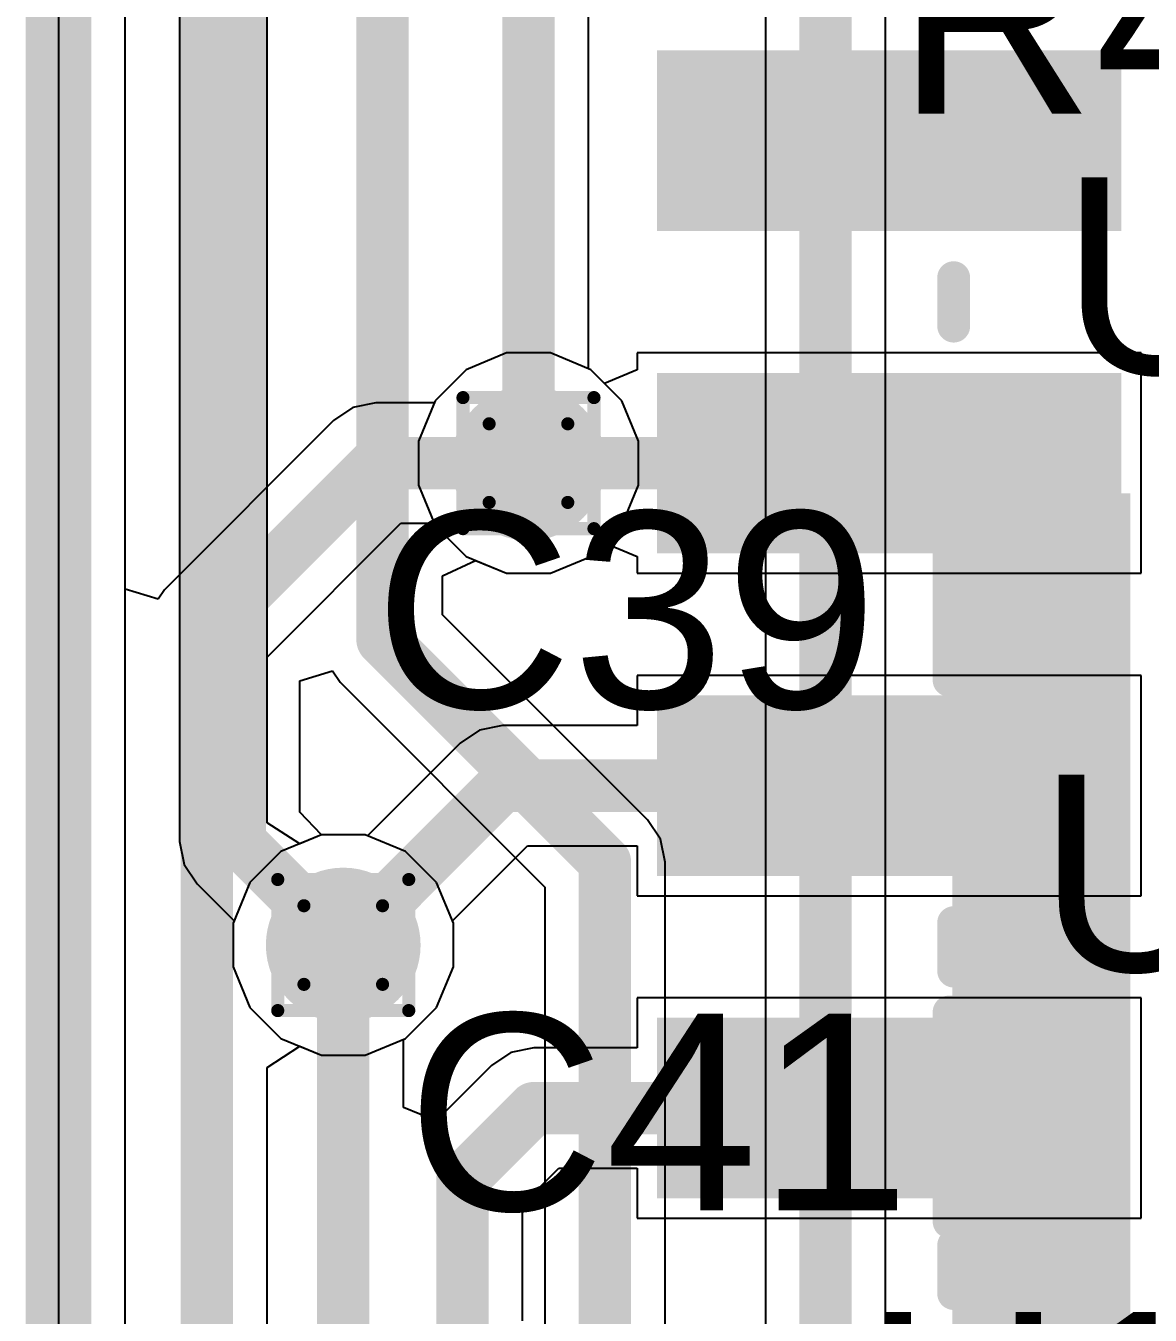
# Model space of a CAD drawing. Header units: inches. Extents: x -22 to 5433, y -13 to 5447.
# Drawn here: x 58.434 to 62.794, y 15.38 to 20.378 of the extents above; entities that cross this region are included whole.
import ezdxf

# ---------------------------------------------------------------- set-up
doc = ezdxf.new("R2010")
doc.units = ezdxf.units.IN
for name, color, linetype in [('Board_outline', 216, 'Continuous'), ('Bottom Layer', 5, 'Continuous'), ('Bottom Overlay', 54, 'Continuous'), ('Bottom Paste', 16, 'Continuous'), ('Bottom Solder', 6, 'Continuous'), ('Dimensions', 6, 'Continuous'), ('Drill Drawing', 1, 'Continuous'), ('Ground', 16, 'Continuous'), ('Multi-Layer', 9, 'Continuous'), ('Power', 76, 'Continuous'), ('Top Layer', 1, 'Continuous'), ('Top Overlay', 2, 'Continuous'), ('Top Paste', 8, 'Continuous'), ('Top Solder', 216, 'Continuous'), ('Via Holes', 16, 'Continuous')]:
    doc.layers.add(name, color=color, linetype=linetype)
doc.styles.add('Arial', font='', dxfattribs={"height": 0.2})
doc.styles.get('Arial').set_extended_font_data('Arial')

msp = doc.modelspace()

# ---------------------------------------------------------------- hatches: boundary and pattern name
at = {"layer": 'Bottom Layer'}
for points in [[(62.6316, 20.2328), (62.6316, 19.6328), (60.9316, 19.6328), (60.9316, 20.2328)], [(62.6316, 18.9828), (62.6316, 18.3828), (60.9316, 18.3828), (60.9316, 18.9828)], [(62.6316, 17.7326), (62.6316, 17.1326), (60.9316, 17.1326), (60.9316, 17.7326)], [(62.6316, 16.4827), (62.6316, 15.8827), (60.9316, 15.8827), (60.9316, 16.4827)]]:
    msp.add_hatch(color=5, dxfattribs=at).paths.add_polyline_path(points)
h = msp.add_hatch(color=5, dxfattribs=at)
edge = h.paths.add_edge_path()
edge.add_arc((60.3828, 18.6828), 0.3, 0, 360)
h = msp.add_hatch(color=5, dxfattribs=at)
edge = h.paths.add_edge_path()
edge.add_arc((59.6646, 16.8148), 0.3, 0, 360)
at = {"layer": 'Bottom Paste'}
for points in [[(62.6316, 20.2328), (62.6316, 19.6328), (60.9316, 19.6328), (60.9316, 20.2328)], [(62.6316, 18.9828), (62.6316, 18.3828), (60.9316, 18.3828), (60.9316, 18.9828)], [(62.6316, 17.7326), (62.6316, 17.1326), (60.9316, 17.1326), (60.9316, 17.7326)], [(62.6316, 16.4827), (62.6316, 15.8827), (60.9316, 15.8827), (60.9316, 16.4827)]]:
    msp.add_hatch(color=16, dxfattribs=at).paths.add_polyline_path(points)
at = {"layer": 'Bottom Solder'}
for points in [[(62.6816, 20.2828), (62.6816, 19.5828), (60.8816, 19.5828), (60.8816, 20.2828)], [(62.6816, 19.0328), (62.6816, 18.3328), (60.8816, 18.3328), (60.8816, 19.0328)], [(62.6816, 17.7827), (62.6816, 17.0826), (60.8816, 17.0826), (60.8816, 17.7827)], [(62.6816, 16.5327), (62.6816, 15.8327), (60.8816, 15.8327), (60.8816, 16.5327)]]:
    msp.add_hatch(color=6, dxfattribs=at).paths.add_polyline_path(points)
at = {"layer": 'Ground'}
h = msp.add_hatch(color=16, dxfattribs=at)
edge = h.paths.add_edge_path()
edge.add_arc((60.3828, 18.6828), 0.3, 0, 360)
h = msp.add_hatch(color=16, dxfattribs=at)
edge = h.paths.add_edge_path()
edge.add_arc((59.6646, 16.8148), 0.3, 0, 360)
at = {"layer": 'Power'}
h = msp.add_hatch(color=76, dxfattribs=at)
edge = h.paths.add_edge_path()
edge.add_arc((60.3828, 18.6828), 0.3, 0, 360)
h = msp.add_hatch(color=76, dxfattribs=at)
edge = h.paths.add_edge_path()
edge.add_arc((59.6646, 16.8148), 0.3, 0, 360)
at = {"layer": 'Top Layer'}
h = msp.add_hatch(color=1, dxfattribs=at)
edge = h.paths.add_edge_path()
edge.add_arc((60.3828, 18.6828), 0.3, 0, 360)
for points in [[(62.7172, 18.5651), (62.0264, 18.5651), (62.0264, 11.6341), (62.7172, 11.6341)], [(62.5598, 18.5651), (62.5598, 17.9301), (62.1026, 17.9301), (62.1026, 18.5651)], [(62.5598, 16.4664), (62.5598, 15.8314), (62.1026, 15.8314), (62.1026, 16.4664)]]:
    msp.add_hatch(color=1, dxfattribs=at).paths.add_polyline_path(points)
h = msp.add_hatch(color=1, dxfattribs=at)
edge = h.paths.add_edge_path()
edge.add_arc((59.6646, 16.8148), 0.3, 0, 360)
at = {"layer": 'Top Paste'}
for points in [[(62.5598, 18.5651), (62.5598, 17.9301), (62.1026, 17.9301), (62.1026, 18.5651)], [(62.5598, 16.4664), (62.5598, 15.8314), (62.1026, 15.8314), (62.1026, 16.4664)]]:
    msp.add_hatch(color=8, dxfattribs=at).paths.add_polyline_path(points)
at = {"layer": 'Top Solder'}
for points in [[(62.6198, 18.6251), (62.6198, 17.8701), (62.0426, 17.8701), (62.0426, 18.6251)], [(62.6198, 16.5264), (62.6198, 15.7714), (62.0426, 15.7714), (62.0426, 16.5264)]]:
    msp.add_hatch(color=216, dxfattribs=at).paths.add_polyline_path(points)
at = {"layer": 'Via Holes'}
h = msp.add_hatch(color=7, dxfattribs=at)
edge = h.paths.add_edge_path()
edge.add_arc((60.3828, 18.6828), 0.15, 0, 360)
h = msp.add_hatch(color=7, dxfattribs=at)
edge = h.paths.add_edge_path()
edge.add_arc((59.6646, 16.8148), 0.15, 0, 360)

# ---------------------------------------------------------------- linework, layer by layer
at = {"layer": 'Board_outline'}
for points in [[(58.5606, 10.0066, 0.254, 0.254, 0), (58.5606, 20.9834, 0.254, 0.254, 0)], [(58.5606, 15.495, 0.127, 0.127, 0), (58.5881, 15.5225, 0.127, 0.127, 0)]]:
    msp.add_lwpolyline(points, format="xyseb", dxfattribs=at)
for points in [[(58.5289, 15.495, 0.0635, 0.0635, 1), (58.5924, 15.495, 0.0635, 0.0635, 1)], [(58.5564, 15.5225, 0.0635, 0.0635, 1), (58.6199, 15.5225, 0.0635, 0.0635, 1)]]:
    msp.add_lwpolyline(points, format="xyseb", close=True, dxfattribs=at)
at = {"layer": 'Bottom Layer'}
for p, q in [((58.8196, 18.1938), (58.8196, 20.9834)), ((60.2978, 19.1098), (60.1409, 19.0448)), ((60.4677, 19.1098), (60.2978, 19.1098)), ((60.6247, 19.0448), (60.4677, 19.1098)), ((62.7586, 19.1098), (60.8046, 19.1098)), ((60.8046, 19.1098), (60.8046, 19.0445)), ((62.7586, 18.2558), (62.7586, 19.1098)), ((60.1409, 19.0448), (60.0208, 18.9247)), ((60.6776, 18.9919), (60.6247, 19.0448)), ((60.8046, 19.0445), (60.6776, 18.9919)), ((59.7024, 18.8982), (59.6268, 18.8476)), ((59.7916, 18.9159), (59.7024, 18.8982)), ((60.0171, 18.9159), (59.7916, 18.9159)), ((60.0208, 18.9247), (60.0171, 18.9159)), ((59.6268, 18.8476), (58.9712, 18.192)), ((59.3691, 17.9307), (59.8881, 18.4498)), ((59.8881, 18.4498), (60.0171, 18.4498)), ((60.0171, 18.4498), (60.0208, 18.441)), ((60.0208, 18.441), (60.1409, 18.3208)), ((60.6247, 18.3208), (60.6776, 18.3738)), ((60.6776, 18.3738), (60.8046, 18.3212)), ((60.1409, 18.3208), (60.2978, 18.2558)), ((60.4677, 18.2558), (60.6247, 18.3208)), ((60.8046, 18.3212), (60.8046, 18.2558)), ((60.2978, 18.2558), (60.4677, 18.2558)), ((60.8046, 18.2558), (62.7586, 18.2558)), ((58.9466, 18.1553), (58.8196, 18.1938)), ((58.9712, 18.192), (58.9466, 18.1553)), ((59.3691, 17.2891), (59.3691, 17.9307)), ((62.7586, 17.8596), (60.8046, 17.8596)), ((60.8046, 17.8596), (60.8046, 17.6657)), ((62.7586, 17.0056), (62.7586, 17.8596)), ((60.1933, 17.648), (60.1176, 17.5975)), ((60.2824, 17.6657), (60.1933, 17.648)), ((60.8046, 17.6657), (60.2824, 17.6657)), ((60.1176, 17.5975), (59.7583, 17.2382)), ((59.4961, 17.2072), (59.3691, 17.2891)), ((59.5797, 17.2418), (59.4961, 17.2072)), ((59.7495, 17.2418), (59.5797, 17.2418)), ((59.7583, 17.2382), (59.7495, 17.2418)), ((60.088, 16.9085), (60.379, 17.1996)), ((60.379, 17.1996), (60.8046, 17.1996)), ((60.8046, 17.1996), (60.8046, 17.0056)), ((60.8046, 17.0056), (62.7586, 17.0056)), ((60.0916, 16.8997), (60.088, 16.9085)), ((60.0916, 16.7299), (60.0916, 16.8997)), ((60.0266, 16.5729), (60.0916, 16.7299)), ((62.7586, 16.6097), (60.8046, 16.6097)), ((60.8046, 16.6097), (60.8046, 16.4158)), ((62.7586, 15.7557), (62.7586, 16.6097)), ((59.9065, 16.4528), (60.0266, 16.5729)), ((59.8977, 16.4492), (59.9065, 16.4528)), ((59.8977, 16.1855), (59.8977, 16.4492)), ((60.3149, 16.398), (60.2393, 16.3475)), ((60.4041, 16.4158), (60.3149, 16.398)), ((60.8046, 16.4158), (60.4041, 16.4158)), ((60.2393, 16.3475), (60.0247, 16.1329)), ((60.0247, 16.1329), (59.8977, 16.1855)), ((60.3597, 15.8087), (60.5007, 15.9496)), ((60.5007, 15.9496), (60.8046, 15.9496)), ((60.8046, 15.9496), (60.8046, 15.7557)), ((60.3597, 15.3587), (60.3597, 15.8087)), ((60.8046, 15.7557), (62.7586, 15.7557))]:
    msp.add_line(p, q, dxfattribs=at)
for points in [[(59.136, 18.0272, 0.2032, 0.2032, 0), (59.7916, 18.6828, 0.2032, 0.2032, 0)], [(59.7916, 18.6828, 0.2032, 0.2032, 0), (60.3828, 18.6828, 0.2032, 0.2032, 0)], [(60.3828, 18.6828, 0.2032, 0.2032, 0), (61.7816, 18.6828, 0.2032, 0.2032, 0)], [(59.136, 7.0075, 0.2032, 0.2032, 0), (59.136, 18.0272, 0.2032, 0.2032, 0)], [(59.6646, 16.8148, 0.2032, 0.2032, 0), (60.2824, 17.4326, 0.2032, 0.2032, 0)], [(60.2824, 17.4326, 0.2032, 0.2032, 0), (61.7816, 17.4326, 0.2032, 0.2032, 0)], [(59.6646, 7.1455, 0.2032, 0.2032, 0), (59.6646, 16.8148, 0.2032, 0.2032, 0)], [(60.1266, 15.9052, 0.2032, 0.2032, 0), (60.4041, 16.1827, 0.2032, 0.2032, 0)], [(60.4041, 16.1827, 0.2032, 0.2032, 0), (61.7816, 16.1827, 0.2032, 0.2032, 0)], [(60.1266, 10.2019, 0.2032, 0.2032, 0), (60.1266, 15.9052, 0.2032, 0.2032, 0)]]:
    msp.add_lwpolyline(points, format="xyseb", dxfattribs=at)
for points in [[(59.7408, 18.6828, 0.1016, 0.1016, 1), (59.8424, 18.6828, 0.1016, 0.1016, 1)], [(59.7408, 18.6828, 0.1016, 0.1016, 1), (59.8424, 18.6828, 0.1016, 0.1016, 1)], [(60.332, 18.6828, 0.1016, 0.1016, 1), (60.4336, 18.6828, 0.1016, 0.1016, 1)], [(60.332, 18.6828, 0.1016, 0.1016, 1), (60.4336, 18.6828, 0.1016, 0.1016, 1)], [(61.7308, 18.6828, 0.1016, 0.1016, 1), (61.8324, 18.6828, 0.1016, 0.1016, 1)], [(59.0852, 18.0272, 0.1016, 0.1016, 1), (59.1868, 18.0272, 0.1016, 0.1016, 1)], [(59.0852, 18.0272, 0.1016, 0.1016, 1), (59.1868, 18.0272, 0.1016, 0.1016, 1)], [(60.2316, 17.4326, 0.1016, 0.1016, 1), (60.3332, 17.4326, 0.1016, 0.1016, 1)], [(60.2316, 17.4326, 0.1016, 0.1016, 1), (60.3332, 17.4326, 0.1016, 0.1016, 1)], [(61.7308, 17.4326, 0.1016, 0.1016, 1), (61.8324, 17.4326, 0.1016, 0.1016, 1)], [(59.6138, 16.8148, 0.1016, 0.1016, 1), (59.7154, 16.8148, 0.1016, 0.1016, 1)], [(59.6138, 16.8148, 0.1016, 0.1016, 1), (59.7154, 16.8148, 0.1016, 0.1016, 1)], [(60.3533, 16.1827, 0.1016, 0.1016, 1), (60.4549, 16.1827, 0.1016, 0.1016, 1)], [(60.3533, 16.1827, 0.1016, 0.1016, 1), (60.4549, 16.1827, 0.1016, 0.1016, 1)], [(61.7308, 16.1827, 0.1016, 0.1016, 1), (61.8324, 16.1827, 0.1016, 0.1016, 1)], [(60.0758, 15.9052, 0.1016, 0.1016, 1), (60.1774, 15.9052, 0.1016, 0.1016, 1)], [(60.0758, 15.9052, 0.1016, 0.1016, 1), (60.1774, 15.9052, 0.1016, 0.1016, 1)]]:
    msp.add_lwpolyline(points, format="xyseb", close=True, dxfattribs=at)
at = {"layer": 'Bottom Overlay'}
for points in [[(62.0316, 19.2139, 0.1274, 0.1274, 0), (62.0316, 19.4016, 0.1274, 0.1274, 0)], [(62.0316, 17.9639, 0.1274, 0.1274, 0), (62.0316, 18.1516, 0.1274, 0.1274, 0)], [(62.0316, 16.7139, 0.1274, 0.1274, 0), (62.0316, 16.9016, 0.1274, 0.1274, 0)], [(62.0316, 15.4639, 0.1274, 0.1274, 0), (62.0316, 15.6516, 0.1274, 0.1274, 0)]]:
    msp.add_lwpolyline(points, format="xyseb", dxfattribs=at)
for points in [[(61.9998, 19.4016, 0.0637, 0.0637, 1), (62.0635, 19.4016, 0.0637, 0.0637, 1)], [(61.9998, 19.2139, 0.0637, 0.0637, 1), (62.0635, 19.2139, 0.0637, 0.0637, 1)], [(61.9998, 18.1516, 0.0637, 0.0637, 1), (62.0635, 18.1516, 0.0637, 0.0637, 1)], [(61.9998, 17.9639, 0.0637, 0.0637, 1), (62.0635, 17.9639, 0.0637, 0.0637, 1)], [(61.9998, 16.9016, 0.0637, 0.0637, 1), (62.0635, 16.9016, 0.0637, 0.0637, 1)], [(61.9998, 16.7139, 0.0637, 0.0637, 1), (62.0635, 16.7139, 0.0637, 0.0637, 1)], [(61.9998, 15.6516, 0.0637, 0.0637, 1), (62.0635, 15.6516, 0.0637, 0.0637, 1)], [(61.9998, 15.4639, 0.0637, 0.0637, 1), (62.0635, 15.4639, 0.0637, 0.0637, 1)]]:
    msp.add_lwpolyline(points, format="xyseb", close=True, dxfattribs=at)
at = {"layer": 'Dimensions'}
msp.add_line((58.5606, 20.9834), (58.5606, 10.0066), dxfattribs=at)
at = {"layer": 'Drill Drawing'}
for points in [[(60.1288, 18.9368, 0.0508, 0.0508, 0), (60.6368, 18.9368, 0.0508, 0.0508, 0)], [(60.1288, 18.4288, 0.0508, 0.0508, 0), (60.1288, 18.9368, 0.0508, 0.0508, 0)], [(60.6368, 18.4288, 0.0508, 0.0508, 0), (60.6368, 18.9368, 0.0508, 0.0508, 0)], [(60.2304, 18.8352, 0.0508, 0.0508, 0), (60.5352, 18.8352, 0.0508, 0.0508, 0)], [(60.2304, 18.5304, 0.0508, 0.0508, 0), (60.2304, 18.8352, 0.0508, 0.0508, 0)], [(60.5352, 18.5304, 0.0508, 0.0508, 0), (60.5352, 18.8352, 0.0508, 0.0508, 0)], [(60.2304, 18.5304, 0.0508, 0.0508, 0), (60.5352, 18.5304, 0.0508, 0.0508, 0)], [(60.1288, 18.4288, 0.0508, 0.0508, 0), (60.6368, 18.4288, 0.0508, 0.0508, 0)], [(59.4106, 17.0688, 0.0508, 0.0508, 0), (59.9186, 17.0688, 0.0508, 0.0508, 0)], [(59.4106, 16.5608, 0.0508, 0.0508, 0), (59.4106, 17.0688, 0.0508, 0.0508, 0)], [(59.9186, 16.5608, 0.0508, 0.0508, 0), (59.9186, 17.0688, 0.0508, 0.0508, 0)], [(59.5122, 16.9672, 0.0508, 0.0508, 0), (59.817, 16.9672, 0.0508, 0.0508, 0)], [(59.5122, 16.6624, 0.0508, 0.0508, 0), (59.5122, 16.9672, 0.0508, 0.0508, 0)], [(59.817, 16.6624, 0.0508, 0.0508, 0), (59.817, 16.9672, 0.0508, 0.0508, 0)], [(59.5122, 16.6624, 0.0508, 0.0508, 0), (59.817, 16.6624, 0.0508, 0.0508, 0)], [(59.4106, 16.5608, 0.0508, 0.0508, 0), (59.9186, 16.5608, 0.0508, 0.0508, 0)]]:
    msp.add_lwpolyline(points, format="xyseb", dxfattribs=at)
for points in [[(60.1161, 18.9368, 0.0254, 0.0254, 1), (60.1415, 18.9368, 0.0254, 0.0254, 1)], [(60.1161, 18.9368, 0.0254, 0.0254, 1), (60.1415, 18.9368, 0.0254, 0.0254, 1)], [(60.6241, 18.9368, 0.0254, 0.0254, 1), (60.6495, 18.9368, 0.0254, 0.0254, 1)], [(60.6241, 18.9368, 0.0254, 0.0254, 1), (60.6495, 18.9368, 0.0254, 0.0254, 1)], [(60.2177, 18.8352, 0.0254, 0.0254, 1), (60.2431, 18.8352, 0.0254, 0.0254, 1)], [(60.2177, 18.8352, 0.0254, 0.0254, 1), (60.2431, 18.8352, 0.0254, 0.0254, 1)], [(60.5225, 18.8352, 0.0254, 0.0254, 1), (60.5479, 18.8352, 0.0254, 0.0254, 1)], [(60.5225, 18.8352, 0.0254, 0.0254, 1), (60.5479, 18.8352, 0.0254, 0.0254, 1)], [(60.2177, 18.5304, 0.0254, 0.0254, 1), (60.2431, 18.5304, 0.0254, 0.0254, 1)], [(60.2177, 18.5304, 0.0254, 0.0254, 1), (60.2431, 18.5304, 0.0254, 0.0254, 1)], [(60.5225, 18.5304, 0.0254, 0.0254, 1), (60.5479, 18.5304, 0.0254, 0.0254, 1)], [(60.5225, 18.5304, 0.0254, 0.0254, 1), (60.5479, 18.5304, 0.0254, 0.0254, 1)], [(60.1161, 18.4288, 0.0254, 0.0254, 1), (60.1415, 18.4288, 0.0254, 0.0254, 1)], [(60.1161, 18.4288, 0.0254, 0.0254, 1), (60.1415, 18.4288, 0.0254, 0.0254, 1)], [(60.6241, 18.4288, 0.0254, 0.0254, 1), (60.6495, 18.4288, 0.0254, 0.0254, 1)], [(60.6241, 18.4288, 0.0254, 0.0254, 1), (60.6495, 18.4288, 0.0254, 0.0254, 1)], [(59.3979, 17.0688, 0.0254, 0.0254, 1), (59.4233, 17.0688, 0.0254, 0.0254, 1)], [(59.3979, 17.0688, 0.0254, 0.0254, 1), (59.4233, 17.0688, 0.0254, 0.0254, 1)], [(59.9059, 17.0688, 0.0254, 0.0254, 1), (59.9313, 17.0688, 0.0254, 0.0254, 1)], [(59.9059, 17.0688, 0.0254, 0.0254, 1), (59.9313, 17.0688, 0.0254, 0.0254, 1)], [(59.4995, 16.9672, 0.0254, 0.0254, 1), (59.5249, 16.9672, 0.0254, 0.0254, 1)], [(59.4995, 16.9672, 0.0254, 0.0254, 1), (59.5249, 16.9672, 0.0254, 0.0254, 1)], [(59.8043, 16.9672, 0.0254, 0.0254, 1), (59.8297, 16.9672, 0.0254, 0.0254, 1)], [(59.8043, 16.9672, 0.0254, 0.0254, 1), (59.8297, 16.9672, 0.0254, 0.0254, 1)], [(59.4995, 16.6624, 0.0254, 0.0254, 1), (59.5249, 16.6624, 0.0254, 0.0254, 1)], [(59.4995, 16.6624, 0.0254, 0.0254, 1), (59.5249, 16.6624, 0.0254, 0.0254, 1)], [(59.8043, 16.6624, 0.0254, 0.0254, 1), (59.8297, 16.6624, 0.0254, 0.0254, 1)], [(59.8043, 16.6624, 0.0254, 0.0254, 1), (59.8297, 16.6624, 0.0254, 0.0254, 1)], [(59.3979, 16.5608, 0.0254, 0.0254, 1), (59.4233, 16.5608, 0.0254, 0.0254, 1)], [(59.3979, 16.5608, 0.0254, 0.0254, 1), (59.4233, 16.5608, 0.0254, 0.0254, 1)], [(59.9059, 16.5608, 0.0254, 0.0254, 1), (59.9313, 16.5608, 0.0254, 0.0254, 1)], [(59.9059, 16.5608, 0.0254, 0.0254, 1), (59.9313, 16.5608, 0.0254, 0.0254, 1)]]:
    msp.add_lwpolyline(points, format="xyseb", close=True, dxfattribs=at)
at = {"layer": 'Ground'}
for p, q in [((60.6159, 19.0485), (60.6159, 26.1925)), ((59.0299, 23.7712), (59.0299, 17.2164)), ((58.8196, 10.0066), (58.8196, 20.9834)), ((60.6247, 19.0448), (60.6159, 19.0485)), ((60.7448, 18.9247), (60.6247, 19.0448)), ((60.8098, 18.7678), (60.7448, 18.9247)), ((60.8098, 18.5979), (60.8098, 18.7678)), ((60.7448, 18.441), (60.8098, 18.5979)), ((60.6247, 18.3208), (60.7448, 18.441)), ((60.0501, 18.2457), (60.1771, 18.3059)), ((60.1771, 18.3059), (60.2978, 18.2558)), ((60.4677, 18.2558), (60.6247, 18.3208)), ((60.0501, 18.095), (60.0501, 18.2457)), ((60.2978, 18.2558), (60.4677, 18.2558)), ((60.8442, 17.3008), (60.0501, 18.095)), ((59.4961, 17.8387), (59.6231, 17.8772)), ((59.6231, 17.8772), (59.6522, 17.8336)), ((59.4961, 17.3293), (59.4961, 17.8387)), ((59.6522, 17.8336), (60.4463, 17.0395)), ((59.5797, 17.2418), (59.4961, 17.3293)), ((60.8947, 17.2252), (60.8442, 17.3008)), ((59.0299, 17.2164), (59.0477, 17.1272)), ((59.7495, 17.2418), (59.5797, 17.2418)), ((59.9065, 17.1768), (59.7495, 17.2418)), ((60.9125, 17.136), (60.8947, 17.2252)), ((60.0266, 17.0567), (59.9065, 17.1768)), ((59.0477, 17.1272), (59.0982, 17.0516)), ((60.9125, 15.231), (60.9125, 17.136)), ((59.0982, 17.0516), (59.2412, 16.9085)), ((60.0916, 16.8997), (60.0266, 17.0567)), ((60.4463, 17.0395), (60.4463, 15.2601)), ((59.2412, 16.9085), (59.2376, 16.8997)), ((59.2376, 16.8997), (59.2376, 16.7299)), ((60.0916, 16.7299), (60.0916, 16.8997)), ((59.2376, 16.7299), (59.3026, 16.5729)), ((60.0266, 16.5729), (60.0916, 16.7299)), ((59.3026, 16.5729), (59.4227, 16.4528)), ((59.9065, 16.4528), (60.0266, 16.5729)), ((59.4227, 16.4528), (59.5797, 16.3878)), ((59.7495, 16.3878), (59.9065, 16.4528)), ((59.5797, 16.3878), (59.7495, 16.3878))]:
    msp.add_line(p, q, dxfattribs=at)
for points in [[(60.3828, 18.6828, 0.2032, 0.2032, 0), (60.3828, 26.1925, 0.2032, 0.2032, 0)], [(59.817, 17.9984, 0.2032, 0.2032, 0), (59.817, 25.6118, 0.2032, 0.2032, 0)], [(59.263, 17.2164, 0.2032, 0.2032, 0), (59.263, 25.008, 0.2032, 0.2032, 0)], [(59.817, 17.9984, 0.2032, 0.2032, 0), (60.6794, 17.136, 0.2032, 0.2032, 0)], [(59.263, 17.2164, 0.2032, 0.2032, 0), (59.6646, 16.8148, 0.2032, 0.2032, 0)], [(60.6794, 14.9086, 0.2032, 0.2032, 0), (60.6794, 17.136, 0.2032, 0.2032, 0)]]:
    msp.add_lwpolyline(points, format="xyseb", dxfattribs=at)
for points in [[(60.332, 18.6828, 0.1016, 0.1016, 1), (60.4336, 18.6828, 0.1016, 0.1016, 1)], [(59.7662, 17.9984, 0.1016, 0.1016, 1), (59.8678, 17.9984, 0.1016, 0.1016, 1)], [(59.7662, 17.9984, 0.1016, 0.1016, 1), (59.8678, 17.9984, 0.1016, 0.1016, 1)], [(59.2122, 17.2164, 0.1016, 0.1016, 1), (59.3138, 17.2164, 0.1016, 0.1016, 1)], [(59.2122, 17.2164, 0.1016, 0.1016, 1), (59.3138, 17.2164, 0.1016, 0.1016, 1)], [(60.6286, 17.136, 0.1016, 0.1016, 1), (60.7302, 17.136, 0.1016, 0.1016, 1)], [(60.6286, 17.136, 0.1016, 0.1016, 1), (60.7302, 17.136, 0.1016, 0.1016, 1)], [(59.6138, 16.8148, 0.1016, 0.1016, 1), (59.7154, 16.8148, 0.1016, 0.1016, 1)]]:
    msp.add_lwpolyline(points, format="xyseb", close=True, dxfattribs=at)
at = {"layer": 'Multi-Layer'}
msp.add_line((58.5606, 20.9834), (58.5606, 10.0066), dxfattribs=at)
at = {"layer": 'Power'}
for p, q in [((61.7674, 13.8609), (61.7674, 23.8944)), ((61.3013, 23.7979), (61.3013, 13.8609)), ((59.3691, 17.2891), (59.3691, 23.4964)), ((60.2978, 19.1098), (60.1409, 19.0448)), ((60.4677, 19.1098), (60.2978, 19.1098)), ((60.6247, 19.0448), (60.4677, 19.1098)), ((60.1409, 19.0448), (60.0208, 18.9247)), ((60.7448, 18.9247), (60.6247, 19.0448)), ((60.0208, 18.9247), (59.9558, 18.7678)), ((60.8098, 18.7678), (60.7448, 18.9247)), ((59.9558, 18.7678), (59.9558, 18.5979)), ((60.8098, 18.5979), (60.8098, 18.7678)), ((59.9558, 18.5979), (60.0208, 18.441)), ((60.7448, 18.441), (60.8098, 18.5979)), ((60.0208, 18.441), (60.1409, 18.3208)), ((60.6247, 18.3208), (60.7448, 18.441)), ((60.1409, 18.3208), (60.2978, 18.2558)), ((60.4677, 18.2558), (60.6247, 18.3208)), ((60.2978, 18.2558), (60.4677, 18.2558)), ((59.4961, 17.2072), (59.3691, 17.2891)), ((59.5797, 17.2418), (59.4961, 17.2072)), ((59.7495, 17.2418), (59.5797, 17.2418)), ((59.9065, 17.1768), (59.7495, 17.2418)), ((60.0266, 17.0567), (59.9065, 17.1768)), ((60.0916, 16.8997), (60.0266, 17.0567)), ((60.0916, 16.7299), (60.0916, 16.8997)), ((60.0266, 16.5729), (60.0916, 16.7299)), ((59.9065, 16.4528), (60.0266, 16.5729)), ((59.7495, 16.3878), (59.9065, 16.4528)), ((59.3691, 16.3405), (59.4961, 16.4224)), ((59.4961, 16.4224), (59.5797, 16.3878)), ((59.5797, 16.3878), (59.7495, 16.3878)), ((59.3691, 3.5028), (59.3691, 16.3405))]:
    msp.add_line(p, q, dxfattribs=at)
for points in [[(61.5344, 13.8609, 0.2032, 0.2032, 0), (61.5344, 23.8944, 0.2032, 0.2032, 0)], [(59.136, 3.5028, 0.2032, 0.2032, 0), (59.136, 23.4964, 0.2032, 0.2032, 0)]]:
    msp.add_lwpolyline(points, format="xyseb", dxfattribs=at)
at = {"layer": 'Top Layer'}
for p, q in [((58.8196, 10.0066), (58.8196, 20.9834)), ((60.2978, 19.1098), (60.1409, 19.0448)), ((60.4677, 19.1098), (60.2978, 19.1098)), ((60.6247, 19.0448), (60.4677, 19.1098)), ((60.1409, 19.0448), (60.0208, 18.9247)), ((60.7448, 18.9247), (60.6247, 19.0448)), ((60.0208, 18.9247), (59.9558, 18.7678)), ((60.8098, 18.7678), (60.7448, 18.9247)), ((59.9558, 18.7678), (59.9558, 18.5979)), ((60.8098, 18.5979), (60.8098, 18.7678)), ((59.9558, 18.5979), (60.0208, 18.441)), ((60.7448, 18.441), (60.8098, 18.5979)), ((60.0208, 18.441), (60.1409, 18.3208)), ((60.6247, 18.3208), (60.7448, 18.441)), ((60.1409, 18.3208), (60.2978, 18.2558)), ((60.4677, 18.2558), (60.6247, 18.3208)), ((60.2978, 18.2558), (60.4677, 18.2558)), ((59.5797, 17.2418), (59.4227, 17.1768)), ((59.7495, 17.2418), (59.5797, 17.2418)), ((59.9065, 17.1768), (59.7495, 17.2418)), ((59.4227, 17.1768), (59.3026, 17.0567)), ((60.0266, 17.0567), (59.9065, 17.1768)), ((59.3026, 17.0567), (59.2376, 16.8997)), ((60.0916, 16.8997), (60.0266, 17.0567)), ((59.2376, 16.8997), (59.2376, 16.7299)), ((60.0916, 16.7299), (60.0916, 16.8997)), ((59.2376, 16.7299), (59.3026, 16.5729)), ((60.0266, 16.5729), (60.0916, 16.7299)), ((59.3026, 16.5729), (59.4227, 16.4528)), ((59.9065, 16.4528), (60.0266, 16.5729)), ((59.4227, 16.4528), (59.5797, 16.3878)), ((59.7495, 16.3878), (59.9065, 16.4528)), ((59.5797, 16.3878), (59.7495, 16.3878))]:
    msp.add_line(p, q, dxfattribs=at)
at = {"layer": 'Top Overlay'}
for points in [[(62.0137, 18.654, 0.127, 0.127, 0), (62.5217, 18.654, 0.127, 0.127, 0)], [(62.0137, 17.8412, 0.127, 0.127, 0), (62.0137, 18.654, 0.127, 0.127, 0)], [(62.0137, 17.8412, 0.127, 0.127, 0), (62.5217, 17.8412, 0.127, 0.127, 0)], [(62.0137, 16.5553, 0.127, 0.127, 0), (62.5217, 16.5553, 0.127, 0.127, 0)], [(62.0137, 15.7425, 0.127, 0.127, 0), (62.0137, 16.5553, 0.127, 0.127, 0)], [(62.0137, 15.7425, 0.127, 0.127, 0), (62.5217, 15.7425, 0.127, 0.127, 0)]]:
    msp.add_lwpolyline(points, format="xyseb", dxfattribs=at)
for points in [[(61.982, 18.654, 0.0635, 0.0635, 1), (62.0455, 18.654, 0.0635, 0.0635, 1)], [(61.982, 18.654, 0.0635, 0.0635, 1), (62.0455, 18.654, 0.0635, 0.0635, 1)], [(62.49, 18.654, 0.0635, 0.0635, 1), (62.5535, 18.654, 0.0635, 0.0635, 1)], [(61.982, 17.8412, 0.0635, 0.0635, 1), (62.0455, 17.8412, 0.0635, 0.0635, 1)], [(61.982, 17.8412, 0.0635, 0.0635, 1), (62.0455, 17.8412, 0.0635, 0.0635, 1)], [(62.49, 17.8412, 0.0635, 0.0635, 1), (62.5535, 17.8412, 0.0635, 0.0635, 1)], [(61.982, 16.5553, 0.0635, 0.0635, 1), (62.0455, 16.5553, 0.0635, 0.0635, 1)], [(61.982, 16.5553, 0.0635, 0.0635, 1), (62.0455, 16.5553, 0.0635, 0.0635, 1)], [(62.49, 16.5553, 0.0635, 0.0635, 1), (62.5535, 16.5553, 0.0635, 0.0635, 1)], [(61.982, 15.7425, 0.0635, 0.0635, 1), (62.0455, 15.7425, 0.0635, 0.0635, 1)], [(61.982, 15.7425, 0.0635, 0.0635, 1), (62.0455, 15.7425, 0.0635, 0.0635, 1)], [(62.49, 15.7425, 0.0635, 0.0635, 1), (62.5535, 15.7425, 0.0635, 0.0635, 1)]]:
    msp.add_lwpolyline(points, format="xyseb", close=True, dxfattribs=at)

# ---------------------------------------------------------------- texts
at = {"layer": 'Top Overlay', "style": 'Arial'}
for s, p in [('R44', (61.8086, 20.037)), ('U7', (62.4457, 19.0283)), ('C39', (59.7841, 17.7329)), ('U5', (62.3572, 16.7133)), ('C41', (59.911, 15.7867)), ('U13', (61.6842, 14.6305))]:
    msp.add_text(s, height=0.762, dxfattribs=at).set_placement(p)

doc.saveas('drawing.dxf')
